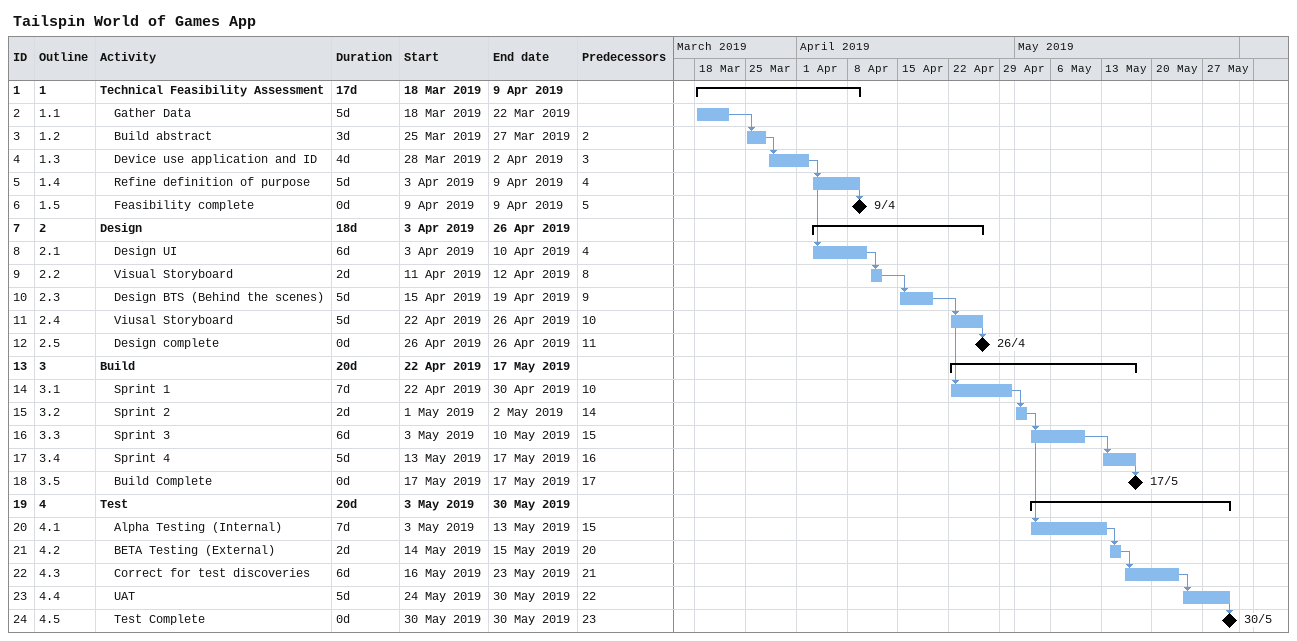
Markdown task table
Tailspin World of Games App

| ID | WBS | Task | Duration | Start | Finish | Predecessors |
|---|---|---|---|---|---|---|
| 1 | 1 | **Technical Feasibility Assessment** | 17d | 2019-03-18 | 2019-04-09 |  |
| 2 | 1.1 | Gather Data | 5d | 2019-03-18 | 2019-03-22 |  |
| 3 | 1.2 | Build abstract | 3d | 2019-03-25 | 2019-03-27 | 2 |
| 4 | 1.3 | Device use application and ID | 4d | 2019-03-28 | 2019-04-02 | 3 |
| 5 | 1.4 | Refine definition of purpose | 5d | 2019-04-03 | 2019-04-09 | 4 |
| 6 | 1.5 | Feasibility complete | 0d | 2019-04-09 | 2019-04-09 | 5 |
| 7 | 2 | **Design** | 18d | 2019-04-03 | 2019-04-26 |  |
| 8 | 2.1 | Design UI | 6d | 2019-04-03 | 2019-04-10 | 4 |
| 9 | 2.2 | Visual Storyboard | 2d | 2019-04-11 | 2019-04-12 | 8 |
| 10 | 2.3 | Design BTS (Behind the scenes) | 5d | 2019-04-15 | 2019-04-19 | 9 |
| 11 | 2.4 | Viusal Storyboard | 5d | 2019-04-22 | 2019-04-26 | 10 |
| 12 | 2.5 | Design complete | 0d | 2019-04-26 | 2019-04-26 | 11 |
| 13 | 3 | **Build** | 20d | 2019-04-22 | 2019-05-17 |  |
| 14 | 3.1 | Sprint 1 | 7d | 2019-04-22 | 2019-04-30 | 10 |
| 15 | 3.2 | Sprint 2 | 2d | 2019-05-01 | 2019-05-02 | 14 |
| 16 | 3.3 | Sprint 3 | 6d | 2019-05-03 | 2019-05-10 | 15 |
| 17 | 3.4 | Sprint 4 | 5d | 2019-05-13 | 2019-05-17 | 16 |
| 18 | 3.5 | Build Complete | 0d | 2019-05-17 | 2019-05-17 | 17 |
| 19 | 4 | **Test** | 20d | 2019-05-03 | 2019-05-30 |  |
| 20 | 4.1 | Alpha Testing (Internal) | 7d | 2019-05-03 | 2019-05-13 | 15 |
| 21 | 4.2 | BETA Testing (External) | 2d | 2019-05-14 | 2019-05-15 | 20 |
| 22 | 4.3 | Correct for test discoveries | 6d | 2019-05-16 | 2019-05-23 | 21 |
| 23 | 4.4 | UAT | 5d | 2019-05-24 | 2019-05-30 | 22 |
| 24 | 4.5 | Test Complete | 0d | 2019-05-30 | 2019-05-30 | 23 |
